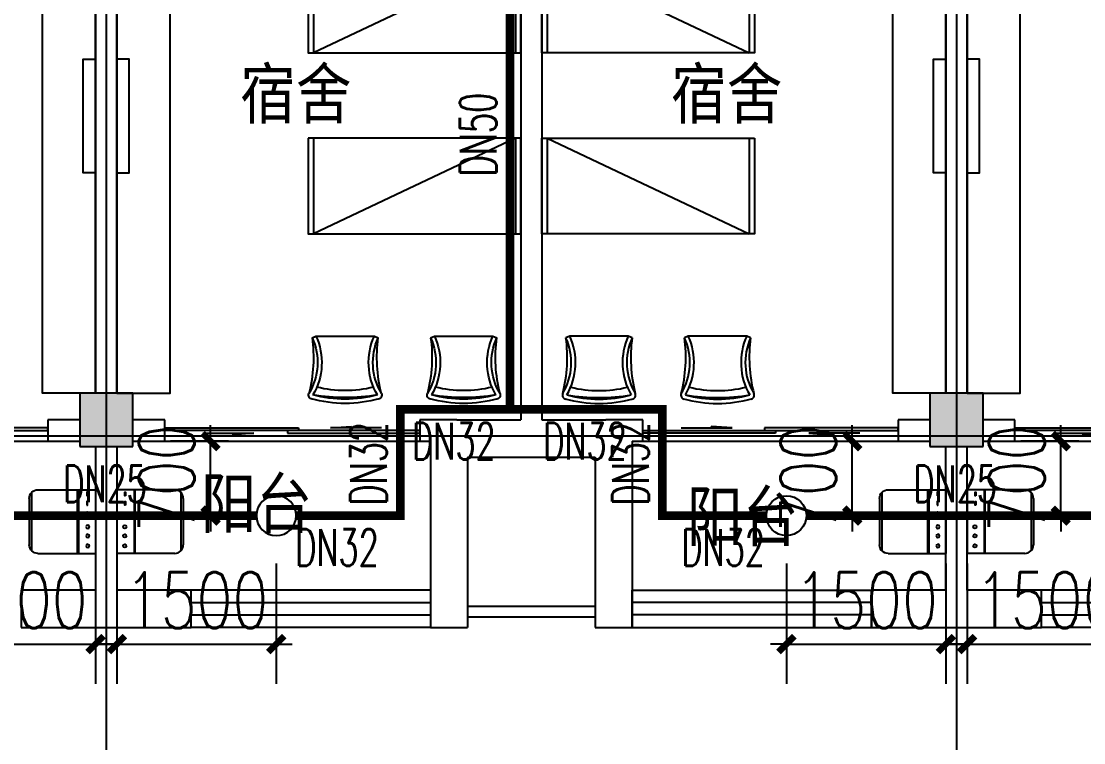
# Model space of a CAD drawing. Extents: x 0 to 2838408, y -923048 to 203859.
# Drawn here: x 2712463 to 2722460, y -410060 to -403277 of the extents above; entities that cross this region are included whole.
import ezdxf

# ---------------------------------------------------------------- set-up
doc = ezdxf.new("R2010")
doc.units = 0
doc.header["$LTSCALE"] = 1000
for name, color, linetype in [('A-Fixt', 81, 'Continuous'), ('COLUMN', 9, 'Continuous'), ('DOTE', 8, 'Continuous'), ('E2-栏杆', 92, 'Continuous'), ('EQUIP_喷头', 7, 'Continuous'), ('PIPE-喷淋', 6, 'Continuous'), ('PUB_HATCH', 8, 'Continuous'), ('PUB_TEXT', 7, 'Continuous'), ('TEXT_喷淋', 7, 'Continuous'), ('TWT_DIM', 3, 'Continuous'), ('WALL', 9, 'Continuous'), ('WINDOW', 4, 'Continuous'), ('XREF', 8, 'Continuous'), ('配景', 3, 'Continuous')]:
    doc.layers.add(name, color=color, linetype=linetype)
doc.styles.add('_TCH_DIM_T3', font='SIMPLEX', dxfattribs={"width": 0.75, "bigfont": 'HZTXT'})
doc.styles.add('_TWT_PIPEDN', font='SIMPLEX', dxfattribs={"width": 0.8, "height": 2.3, "bigfont": 'HZTXT'})
doc.styles.get("Standard").update_dxf_attribs({"font": 'geniso.shx', "bigfont": 'hztxt.shx'})
doc.dimstyles.new('_TWT_ARCH&&150', dxfattribs={"dimtxt": 525, "dimasz": 150, "dimexe": 375, "dimexo": 450, "dimgap": 150, "dimtad": 1, "dimdec": 0, "dimzin": 0, "dimdsep": 46, "dimtxsty": '_TCH_DIM_T3', "dimblk": 'ARCHTICK', "dimcen": 0.09, "dimclrt": 7, "dimazin": 2, "dimtfac": 1, "dimtdec": 0, "dimtix": 1, "dimtmove": 2, "dimatfit": 3, "dimfxl": 1, "dimtolj": 1, "dimtzin": 0, "dimarcsym": 0})

# ---------------------------------------------------------------- blocks, each defined once
blk = doc.blocks.new('单人床')
at = {"layer": 'A-Fixt'}
for p, q in [((47773.8, 13973.4), (48673.8, 13973.4)), ((47773.8, 12073.4), (48673.8, 13973.4)), ((47773.8, 12073.4), (48673.8, 12073.4))]:
    blk.add_line(p, q, dxfattribs=at)
blk.add_lwpolyline([(47773.8, 14023.4), (48673.8, 14023.4), (48673.8, 12023.4), (47773.8, 12023.4), (47773.8, 14023.4)], dxfattribs=at)
blk = doc.blocks.new('CH_AP01')
for p, q in [((-311.4, 16.6), (-275, 0)), ((-275, 0), (275, 0)), ((275, 0), (311.4, 16.6))]:
    blk.add_line(p, q)
for centre, radius, start, end in [((0, -578.9), 1212.6, 74.71041, 105.28959), ((-306.8, 555.3), 37.8, 100.18588, 202.83587), ((-1658.4, 201.9), 1359.7, 352.16586, 14.42826), ((-823.7, 250), 562.9, 335.50378, 31.09034), ((0, -578.9), 1172.6, 75.02868, 104.97132), ((0, -1278.1), 1856.9, 80.61099, 99.38901), ((-823.7, 250), 602.9, 335.50378, 30.26909), ((0, -578.9), 1092.6, 75.87672, 104.12328), ((823.7, 250), 602.9, 149.73091, 204.49622), ((823.7, 250), 562.9, 148.90966, 204.49622), ((1658.4, 201.9), 1359.7, 165.57174, 187.83414), ((306.8, 555.3), 37.8, 337.16413, 79.81412)]:
    blk.add_arc(centre, radius, start, end)
blk = doc.blocks.new('A$C61295E98')
at = {"color": 3}
for p, q in [((544, 597.9), (0, 597.9)), ((0, 597.9), (0, 0)), ((161.4, 597.9), (161.4, 0)), ((170.4, 0.2), (170.4, 597.6)), ((602.7, 572.2), (602.7, 25.6)), ((624, 517.9), (624, 80)), ((544, 0), (0, 0))]:
    blk.add_line(p, q, dxfattribs=at)
for points in [[(81.8, 540.3), (75.3, 540.3), (75.3, 576.8), (81.8, 576.8)], [(81.8, 453.1), (75.3, 453.1), (75.3, 489.6), (81.8, 489.6)], [(81.8, 352.9), (75.3, 352.9), (75.3, 389.4), (81.8, 389.4)]]:
    blk.add_lwpolyline(points, close=True, dxfattribs=at)
for centre in [(74, 250.1), (74, 164.2), (74, 70.5)]:
    blk.add_circle(centre, 15.7, dxfattribs=at)
for centre, start, end in [((544, 517.9), 360, 90), ((544, 80), 270, 0)]:
    blk.add_arc(centre, 80, start, end, dxfattribs=at)
blk = doc.blocks.new('宿舍')
at = {"layer": 'A-Fixt'}
for p, q in [((47853.8, 13801.7), (48353.8, 15701.7)), ((48353.8, 13801.7), (47853.8, 15701.7)), ((47853.8, 13801.7), (48353.8, 13801.7))]:
    blk.add_line(p, q, dxfattribs=at)
for points in [[(47853.8, 8601.7), (48353.8, 8601.7), (48353.8, 15701.7), (47853.8, 15701.7)], [(47853.8, 10676.1), (47970.5, 10676.1), (47970.5, 11742.6), (47853.8, 11742.6)]]:
    blk.add_lwpolyline(points, close=True, dxfattribs=at)
at = {"xscale": -1, "rotation": 90}
for p in [(63677.2, 60475.5), (63677.2, 58775.5)]:
    blk.add_blockref('单人床', p, dxfattribs=at)
at = {"layer": 'A-Fixt', "xscale": -1, "rotation": 180}
for p in [(50002, 9140.5), (51117.2, 9140.5)]:
    blk.add_blockref('CH_AP01', p, dxfattribs=at)
at = {"layer": '配景', "color": 252}
blk.add_blockref('A$C61295E98', (47853.8, 7096.6), dxfattribs=at)
blk = doc.blocks.new('$WINLIB2D$00000001')
at = {"color": 0}
for points in [[(-0.5, 0.5), (-0.5, -0.5)], [(-0.5, 0.5), (0.5, 0.5)], [(0.5, -0.5), (0.5, 0.5)], [(0.5, 0.1667), (-0.5, 0.1667)], [(0.5, -0.1667), (-0.5, -0.1667)], [(-0.5, -0.5), (0.5, -0.5)]]:
    blk.add_lwpolyline(points, dxfattribs=at)
blk = doc.blocks.new('$DorLib2D$00000131')
at = {"color": 0, "linetype": 'Continuous'}
for p, q in [((0.15, 0.125), (0.2319, 0.1973)), ((0.2319, 0.1973), (0.2319, 0.125)), ((-0.5, 0.125), (-0.5, 0)), ((0.0192, 0.125), (-0.5, 0.125)), ((0.0192, 0), (0.0192, 0.125)), ((0.35, 0.125), (0.15, 0.125)), ((-0.5, 0), (0.0192, 0)), ((-0.024, 0), (0.5, 0)), ((-0.024, -0.125), (-0.024, 0)), ((0.5, 0), (0.5, -0.125)), ((-0.35, -0.125), (-0.15, -0.125)), ((-0.2319, -0.1973), (-0.2319, -0.125)), ((-0.15, -0.125), (-0.2319, -0.1973)), ((0.5, -0.125), (-0.024, -0.125))]:
    blk.add_line(p, q, dxfattribs=at)
blk = doc.blocks.new('2F1')
at = {"layer": 'PUB_HATCH'}
for points in [[(2376966.7, -407275.2), (2377466.7, -407275.2), (2377466.7, -406775.2), (2376966.7, -406775.2)], [(2384966.7, -407275.2), (2385466.7, -407275.2), (2385466.7, -406775.2), (2384966.7, -406775.2)]]:
    blk.add_hatch(color=256, dxfattribs=at).paths.add_polyline_path(points)
at = {"layer": 'COLUMN'}
for p, q in [((2377466.7, -406775.2), (2376966.7, -406775.2)), ((2376966.7, -406775.2), (2376966.7, -407275.2)), ((2377466.7, -407275.2), (2377466.7, -406775.2)), ((2385466.7, -406775.2), (2384966.7, -406775.2)), ((2384966.7, -406775.2), (2384966.7, -407275.2)), ((2385466.7, -407275.2), (2385466.7, -406775.2)), ((2376966.7, -407275.2), (2377466.7, -407275.2)), ((2384966.7, -407275.2), (2385466.7, -407275.2))]:
    blk.add_line(p, q, dxfattribs=at)
at = {"layer": 'DOTE'}
for p, q in [((2377216.7, -327575.2), (2377216.7, -410775.2)), ((2385216.7, -327575.2), (2385216.7, -410775.2)), ((2343216.7, -407175.2), (2453916.7, -407175.2)), ((2343216.7, -407175.2), (2453916.7, -407175.2))]:
    blk.add_line(p, q, dxfattribs=at)
at = {"layer": 'E2-栏杆'}
for points in [[(2380616.7, -408775.2), (2381816.7, -408775.2)], [(2380616.7, -408875.2), (2381816.7, -408875.2)]]:
    blk.add_lwpolyline(points, dxfattribs=at)
at = {"layer": 'WALL'}
for p, q in [((2377116.7, -406775.2), (2377116.7, -402075.2)), ((2377316.7, -406775.2), (2377316.7, -402075.2)), ((2381116.7, -402075.2), (2381116.7, -407025.2)), ((2381316.7, -402075.2), (2381316.7, -407025.2)), ((2385116.7, -406775.2), (2385116.7, -402075.2)), ((2385316.7, -406775.2), (2385316.7, -402075.2)), ((2376966.7, -407025.2), (2376666.7, -407025.2)), ((2376666.7, -407025.2), (2376666.7, -407225.2)), ((2377766.7, -407025.2), (2377466.7, -407025.2)), ((2377766.7, -407225.2), (2377766.7, -407025.2)), ((2380516.7, -407025.2), (2380166.7, -407025.2)), ((2380166.7, -407025.2), (2380166.7, -407225.2)), ((2380516.7, -407025.2), (2381116.7, -407025.2)), ((2381316.7, -407025.2), (2381916.7, -407025.2)), ((2382266.7, -407025.2), (2381916.7, -407025.2)), ((2382266.7, -407225.2), (2382266.7, -407025.2)), ((2384966.7, -407025.2), (2384666.7, -407025.2)), ((2384666.7, -407025.2), (2384666.7, -407225.2)), ((2385766.7, -407025.2), (2385466.7, -407025.2)), ((2385766.7, -407225.2), (2385766.7, -407025.2)), ((2376666.7, -407225.2), (2376966.7, -407225.2)), ((2377116.7, -407275.2), (2377116.7, -408625.2)), ((2377316.7, -407275.2), (2377316.7, -408625.2)), ((2377466.7, -407225.2), (2377766.7, -407225.2)), ((2380166.7, -407225.2), (2380266.7, -407225.2)), ((2380266.7, -407225.2), (2380266.7, -408625.2)), ((2382166.7, -407225.2), (2382266.7, -407225.2)), ((2382166.7, -407225.2), (2382166.7, -408625.2)), ((2384666.7, -407225.2), (2384966.7, -407225.2)), ((2385116.7, -408625.2), (2385116.7, -407275.2)), ((2385316.7, -408625.2), (2385316.7, -407275.2)), ((2385466.7, -407225.2), (2385766.7, -407225.2)), ((2380616.7, -407375.2), (2381216.7, -407375.2)), ((2380616.7, -407375.2), (2380616.7, -408975.2)), ((2381216.7, -407375.2), (2381816.7, -407375.2)), ((2381816.7, -407375.2), (2381816.7, -408975.2)), ((2377116.7, -408625.2), (2376416.7, -408625.2)), ((2376416.7, -408625.2), (2376416.7, -408975.2)), ((2378016.7, -408625.2), (2377316.7, -408625.2)), ((2378016.7, -408975.2), (2378016.7, -408625.2)), ((2380266.7, -408625.2), (2380266.7, -408975.2)), ((2382166.7, -408975.2), (2382166.7, -408625.2)), ((2385116.7, -408625.2), (2384416.7, -408625.2)), ((2384416.7, -408625.2), (2384416.7, -408975.2)), ((2386016.7, -408625.2), (2385316.7, -408625.2)), ((2386016.7, -408975.2), (2386016.7, -408625.2)), ((2376416.7, -408975.2), (2377216.7, -408975.2)), ((2377216.7, -408975.2), (2378016.7, -408975.2)), ((2380266.7, -408975.2), (2380616.7, -408975.2)), ((2381816.7, -408975.2), (2382166.7, -408975.2)), ((2384416.7, -408975.2), (2385216.7, -408975.2)), ((2385216.7, -408975.2), (2386016.7, -408975.2))]:
    blk.add_line(p, q, dxfattribs=at)
at = {"layer": 'WINDOW'}
for p, q in [((2374266.7, -407225.2), (2376666.7, -407225.2)), ((2377766.7, -407225.2), (2380166.7, -407225.2)), ((2382266.7, -407225.2), (2384666.7, -407225.2)), ((2385766.7, -407225.2), (2388166.7, -407225.2))]:
    blk.add_line(p, q, dxfattribs=at)
at = {"xscale": -1, "rotation": 359.9999999999999}
for p in [(2424970.6, -415376.9), (2432970.6, -415376.9)]:
    blk.add_blockref('宿舍', p, dxfattribs=at)
for p in [(2329462.9, -415376.9), (2337462.9, -415376.9)]:
    blk.add_blockref('宿舍', p)
at = {"layer": 'WINDOW'}
for name, p, xscale, yscale, zscale in [('$DorLib2D$00000131', (2375466.7, -407125.2), 2400, -200, 2400), ('$DorLib2D$00000131', (2378966.7, -407125.2), -2400, -200, -2400), ('$DorLib2D$00000131', (2383466.7, -407125.2), 2400, -200, 2400), ('$DorLib2D$00000131', (2386966.7, -407125.2), -2400, -200, -2400), ('$WINLIB2D$00000001', (2379141.7, -408800.2), -2249.999999993481, 350, -2249.999999993481), ('$WINLIB2D$00000001', (2383291.7, -408800.2), 2249.999999993481, 350, 2249.999999993481), ('$WINLIB2D$00000001', (2387141.7, -408800.2), -2249.999999993481, 350, -2249.999999993481)]:
    blk.add_blockref(name, p, dxfattribs=dict(at, xscale=xscale, yscale=yscale, zscale=zscale))
at = {"layer": 'PUB_TEXT'}
for s, p in [('宿舍', (2378475.3, -404239)), ('宿舍', (2382529.7, -404239)), ('阳台', (2378105, -408091.1)), ('阳台', (2382680.7, -408213.3))]:
    blk.add_text(s, height=525, dxfattribs=at).set_placement(p)
blk = doc.blocks.new('_ArchTick')
at = {"color": 0, "linetype": 'ByBlock', "const_width": 0.4}
blk.add_lwpolyline([(-0.5, -0.5), (0.5, 0.5)], dxfattribs=at)
blk = doc.blocks.new('*D1637')
at = {"layer": 'Defpoints', "color": 0, "linetype": 'ByBlock', "transparency": 16777216}
for p in [(2721362.5, -407925.2), (2722862.5, -407925.2), (2722862.5, -409132.7)]:
    blk.add_point(p, dxfattribs=at)
at = {"layer": 'TWT_DIM', "color": 0, "linetype": 'ByBlock', "lineweight": -2, "transparency": 16777216}
for p, q in [((2721362.5, -408375.2), (2721362.5, -409507.7)), ((2722862.5, -408375.2), (2722862.5, -409507.7)), ((2721362.5, -409132.7), (2721212.5, -409132.7)), ((2721362.5, -409132.7), (2722862.5, -409132.7)), ((2722862.5, -409132.7), (2723012.5, -409132.7))]:
    blk.add_line(p, q, dxfattribs=at)
at = {"layer": 'TWT_DIM', "color": 0, "linetype": 'ByBlock', "lineweight": -2, "transparency": 16777216, "xscale": 150, "yscale": 150, "zscale": 150}
blk.add_blockref('_ArchTick', (2721362.5, -409132.7), dxfattribs=at)
at = {"layer": 'TWT_DIM', "color": 0, "linetype": 'ByBlock', "lineweight": -2, "transparency": 16777216, "xscale": 150, "yscale": 150, "zscale": 150, "rotation": 180}
blk.add_blockref('_ArchTick', (2722862.5, -409132.7), dxfattribs=at)
at = {"layer": 'TWT_DIM', "color": 7, "linetype": 'ByBlock', "transparency": 16777216, "insert": (2722112.5, -408720.2), "char_height": 525, "attachment_point": 5, "style": '_TCH_DIM_T3'}
blk.add_mtext('\\A1;1500', dxfattribs=at)
blk = doc.blocks.new('*D1638')
at = {"layer": 'Defpoints', "color": 0, "linetype": 'ByBlock', "transparency": 16777216}
for p in [(2722243.5, -407225.2), (2722862.5, -407225.2), (2722862.5, -407925.2)]:
    blk.add_point(p, dxfattribs=at)
at = {"layer": 'TWT_DIM', "color": 0, "linetype": 'ByBlock', "lineweight": -2, "transparency": 16777216}
for p, q in [((2722243.5, -407225.2), (2722243.5, -407075.2)), ((2722412.5, -407225.2), (2721868.5, -407225.2)), ((2722243.5, -407925.2), (2722243.5, -407225.2)), ((2722412.5, -407925.2), (2721868.5, -407925.2)), ((2722243.5, -407925.2), (2722243.5, -408075.2))]:
    blk.add_line(p, q, dxfattribs=at)
at = {"layer": 'TWT_DIM', "color": 0, "linetype": 'ByBlock', "lineweight": -2, "transparency": 16777216, "xscale": 150, "yscale": 150, "zscale": 150}
for p, rotation in [((2722243.5, -407225.2), 270), ((2722243.5, -407925.2), 90)]:
    blk.add_blockref('_ArchTick', p, dxfattribs=dict(at, rotation=rotation))
at = {"layer": 'TWT_DIM', "color": 7, "linetype": 'ByBlock', "transparency": 16777216, "insert": (2721831, -407575.2), "char_height": 525, "attachment_point": 5, "rotation": 90, "style": '_TCH_DIM_T3'}
blk.add_mtext('\\A1;700', dxfattribs=at)
blk = doc.blocks.new('*D1639')
at = {"layer": 'Defpoints', "color": 0, "linetype": 'ByBlock', "transparency": 16777216}
for p in [(2713362.5, -407925.2), (2714862.5, -407925.2), (2714862.5, -409132.7)]:
    blk.add_point(p, dxfattribs=at)
at = {"layer": 'TWT_DIM', "color": 0, "linetype": 'ByBlock', "lineweight": -2, "transparency": 16777216}
for p, q in [((2713362.5, -408375.2), (2713362.5, -409507.7)), ((2714862.5, -408375.2), (2714862.5, -409507.7)), ((2713362.5, -409132.7), (2713212.5, -409132.7)), ((2713362.5, -409132.7), (2714862.5, -409132.7)), ((2714862.5, -409132.7), (2715012.5, -409132.7))]:
    blk.add_line(p, q, dxfattribs=at)
at = {"layer": 'TWT_DIM', "color": 0, "linetype": 'ByBlock', "lineweight": -2, "transparency": 16777216, "xscale": 150, "yscale": 150, "zscale": 150}
blk.add_blockref('_ArchTick', (2713362.5, -409132.7), dxfattribs=at)
at = {"layer": 'TWT_DIM', "color": 0, "linetype": 'ByBlock', "lineweight": -2, "transparency": 16777216, "xscale": 150, "yscale": 150, "zscale": 150, "rotation": 180}
blk.add_blockref('_ArchTick', (2714862.5, -409132.7), dxfattribs=at)
at = {"layer": 'TWT_DIM', "color": 7, "linetype": 'ByBlock', "transparency": 16777216, "insert": (2714112.5, -408720.2), "char_height": 525, "attachment_point": 5, "style": '_TCH_DIM_T3'}
blk.add_mtext('\\A1;1500', dxfattribs=at)
blk = doc.blocks.new('*D1640')
at = {"layer": 'Defpoints', "color": 0, "linetype": 'ByBlock', "transparency": 16777216}
for p in [(2714243.5, -407225.2), (2714862.5, -407225.2), (2714862.5, -407925.2)]:
    blk.add_point(p, dxfattribs=at)
at = {"layer": 'TWT_DIM', "color": 0, "linetype": 'ByBlock', "lineweight": -2, "transparency": 16777216}
for p, q in [((2714243.5, -407225.2), (2714243.5, -407075.2)), ((2714412.5, -407225.2), (2713868.5, -407225.2)), ((2714243.5, -407925.2), (2714243.5, -407225.2)), ((2714412.5, -407925.2), (2713868.5, -407925.2)), ((2714243.5, -407925.2), (2714243.5, -408075.2))]:
    blk.add_line(p, q, dxfattribs=at)
at = {"layer": 'TWT_DIM', "color": 0, "linetype": 'ByBlock', "lineweight": -2, "transparency": 16777216, "xscale": 150, "yscale": 150, "zscale": 150}
for p, rotation in [((2714243.5, -407225.2), 270), ((2714243.5, -407925.2), 90)]:
    blk.add_blockref('_ArchTick', p, dxfattribs=dict(at, rotation=rotation))
at = {"layer": 'TWT_DIM', "color": 7, "linetype": 'ByBlock', "transparency": 16777216, "insert": (2713831, -407575.2), "char_height": 525, "attachment_point": 5, "rotation": 90, "style": '_TCH_DIM_T3'}
blk.add_mtext('\\A1;700', dxfattribs=at)
blk = doc.blocks.new('*D1666')
at = {"layer": 'Defpoints', "color": 0, "linetype": 'ByBlock', "transparency": 16777216}
for p in [(2719662.5, -407925.2), (2721162.5, -407925.2), (2721162.5, -409132.7)]:
    blk.add_point(p, dxfattribs=at)
at = {"layer": 'TWT_DIM', "color": 0, "linetype": 'ByBlock', "lineweight": -2, "transparency": 16777216}
for p, q in [((2719662.5, -408375.2), (2719662.5, -409507.7)), ((2721162.5, -408375.2), (2721162.5, -409507.7)), ((2719662.5, -409132.7), (2719512.5, -409132.7)), ((2719662.5, -409132.7), (2721162.5, -409132.7)), ((2721162.5, -409132.7), (2721312.5, -409132.7))]:
    blk.add_line(p, q, dxfattribs=at)
at = {"layer": 'TWT_DIM', "color": 0, "linetype": 'ByBlock', "lineweight": -2, "transparency": 16777216, "xscale": 150, "yscale": 150, "zscale": 150}
blk.add_blockref('_ArchTick', (2719662.5, -409132.7), dxfattribs=at)
at = {"layer": 'TWT_DIM', "color": 0, "linetype": 'ByBlock', "lineweight": -2, "transparency": 16777216, "xscale": 150, "yscale": 150, "zscale": 150, "rotation": 180}
blk.add_blockref('_ArchTick', (2721162.5, -409132.7), dxfattribs=at)
at = {"layer": 'TWT_DIM', "color": 7, "linetype": 'ByBlock', "transparency": 16777216, "insert": (2720412.5, -408720.2), "char_height": 525, "attachment_point": 5, "style": '_TCH_DIM_T3'}
blk.add_mtext('\\A1;1500', dxfattribs=at)
blk = doc.blocks.new('*D1667')
at = {"layer": 'Defpoints', "color": 0, "linetype": 'ByBlock', "transparency": 16777216}
for p in [(2719662.5, -407225.2), (2720281.5, -407225.2), (2719662.5, -407925.2)]:
    blk.add_point(p, dxfattribs=at)
at = {"layer": 'TWT_DIM', "color": 0, "linetype": 'ByBlock', "lineweight": -2, "transparency": 16777216}
for p, q in [((2720281.5, -407225.2), (2720281.5, -407075.2)), ((2720112.5, -407225.2), (2720656.5, -407225.2)), ((2720281.5, -407925.2), (2720281.5, -407225.2)), ((2720112.5, -407925.2), (2720656.5, -407925.2)), ((2720281.5, -407925.2), (2720281.5, -408075.2))]:
    blk.add_line(p, q, dxfattribs=at)
at = {"layer": 'TWT_DIM', "color": 0, "linetype": 'ByBlock', "lineweight": -2, "transparency": 16777216, "xscale": 150, "yscale": 150, "zscale": 150}
for p, rotation in [((2720281.5, -407225.2), 270), ((2720281.5, -407925.2), 90)]:
    blk.add_blockref('_ArchTick', p, dxfattribs=dict(at, rotation=rotation))
at = {"layer": 'TWT_DIM', "color": 7, "linetype": 'ByBlock', "transparency": 16777216, "insert": (2719869, -407575.2), "char_height": 525, "attachment_point": 5, "rotation": 90, "style": '_TCH_DIM_T3'}
blk.add_mtext('\\A1;700', dxfattribs=at)
blk = doc.blocks.new('*D1676')
at = {"layer": 'Defpoints', "color": 0, "linetype": 'ByBlock', "transparency": 16777216}
for p in [(2711662.5, -407925.2), (2713162.5, -407925.2), (2713162.5, -409132.7)]:
    blk.add_point(p, dxfattribs=at)
at = {"layer": 'TWT_DIM', "color": 0, "linetype": 'ByBlock', "lineweight": -2, "transparency": 16777216}
for p, q in [((2711662.5, -408375.2), (2711662.5, -409507.7)), ((2713162.5, -408375.2), (2713162.5, -409507.7)), ((2711662.5, -409132.7), (2711512.5, -409132.7)), ((2711662.5, -409132.7), (2713162.5, -409132.7)), ((2713162.5, -409132.7), (2713312.5, -409132.7))]:
    blk.add_line(p, q, dxfattribs=at)
at = {"layer": 'TWT_DIM', "color": 0, "linetype": 'ByBlock', "lineweight": -2, "transparency": 16777216, "xscale": 150, "yscale": 150, "zscale": 150}
blk.add_blockref('_ArchTick', (2711662.5, -409132.7), dxfattribs=at)
at = {"layer": 'TWT_DIM', "color": 0, "linetype": 'ByBlock', "lineweight": -2, "transparency": 16777216, "xscale": 150, "yscale": 150, "zscale": 150, "rotation": 180}
blk.add_blockref('_ArchTick', (2713162.5, -409132.7), dxfattribs=at)
at = {"layer": 'TWT_DIM', "color": 7, "linetype": 'ByBlock', "transparency": 16777216, "insert": (2712412.5, -408720.2), "char_height": 525, "attachment_point": 5, "style": '_TCH_DIM_T3'}
blk.add_mtext('\\A1;1500', dxfattribs=at)
blk = doc.blocks.new('*D1677')
at = {"layer": 'Defpoints', "color": 0, "linetype": 'ByBlock', "transparency": 16777216}
for p in [(2711662.5, -407225.2), (2712281.5, -407225.2), (2711662.5, -407925.2)]:
    blk.add_point(p, dxfattribs=at)
at = {"layer": 'TWT_DIM', "color": 0, "linetype": 'ByBlock', "lineweight": -2, "transparency": 16777216}
for p, q in [((2712281.5, -407225.2), (2712281.5, -407075.2)), ((2712112.5, -407225.2), (2712656.5, -407225.2)), ((2712281.5, -407925.2), (2712281.5, -407225.2)), ((2712112.5, -407925.2), (2712656.5, -407925.2)), ((2712281.5, -407925.2), (2712281.5, -408075.2))]:
    blk.add_line(p, q, dxfattribs=at)
at = {"layer": 'TWT_DIM', "color": 0, "linetype": 'ByBlock', "lineweight": -2, "transparency": 16777216, "xscale": 150, "yscale": 150, "zscale": 150}
for p, rotation in [((2712281.5, -407225.2), 270), ((2712281.5, -407925.2), 90)]:
    blk.add_blockref('_ArchTick', p, dxfattribs=dict(at, rotation=rotation))
at = {"layer": 'TWT_DIM', "color": 7, "linetype": 'ByBlock', "transparency": 16777216, "insert": (2711869, -407575.2), "char_height": 525, "attachment_point": 5, "rotation": 90, "style": '_TCH_DIM_T3'}
blk.add_mtext('\\A1;700', dxfattribs=at)
blk = doc.blocks.new('$TwtSys$00000125')
blk.add_circle((0, 0, 0), 1)

msp = doc.modelspace()

# ---------------------------------------------------------------- hatches: boundary and pattern name
at = {"layer": 'PIPE-喷淋', "linetype": 'ByBlock'}
for points in [[(2716029.3, -406925.2), (2716029.3, -406884), (2715988.1, -406884)], [(2716029.3, -406925.2), (2715988.1, -406925.2), (2715988.1, -406884)], [(2718495.8, -406925.2), (2718495.8, -406884), (2718537, -406884)], [(2718495.8, -406925.2), (2718537, -406925.2), (2718537, -406884)], [(2716029.3, -407925.2), (2716070.6, -407925.2), (2716070.6, -407966.5)], [(2716029.3, -407925.2), (2716029.3, -407966.5), (2716070.6, -407966.5)], [(2718495.8, -407925.2), (2718454.5, -407925.2), (2718454.5, -407966.5)], [(2718495.8, -407925.2), (2718495.8, -407966.5), (2718454.5, -407966.5)]]:
    msp.add_hatch(color=256, dxfattribs=at).paths.add_polyline_path(points)

# ---------------------------------------------------------------- linework, layer by layer
at = {"layer": 'PIPE-喷淋', "linetype": 'ByBlock', "ltscale": 1.5, "const_width": 82.5}
for points in [[(2717062.5, -401735.7), (2717062.5, -406925.2)], [(2717062.5, -406925.2), (2716029.3, -406925.2)], [(2716029.3, -406925.2), (2716029.3, -407925.2)], [(2717062.5, -406925.2), (2718495.8, -406925.2)], [(2718495.8, -406925.2), (2718495.8, -407925.2)], [(2711850, -407925.2), (2714675, -407925.2)], [(2716029.3, -407925.2), (2715050, -407925.2)], [(2718495.8, -407925.2), (2719475, -407925.2)], [(2719850, -407925.2), (2722675, -407925.2)]]:
    msp.add_lwpolyline(points, dxfattribs=at)

# ---------------------------------------------------------------- block references
at = {"layer": 'EQUIP_喷头', "linetype": 'ByBlock', "xscale": 187.5, "yscale": -187.5, "zscale": 187.5}
msp.add_blockref('$TwtSys$00000125', (2714862.5, -407925.2), dxfattribs=at)
at = {"layer": 'EQUIP_喷头', "linetype": 'ByBlock', "xscale": 187.5, "yscale": 187.5, "zscale": 187.5, "rotation": 180}
msp.add_blockref('$TwtSys$00000125', (2719662.5, -407925.2), dxfattribs=at)
at = {"layer": 'XREF'}
msp.add_blockref('2F1', (336045.8, 0), dxfattribs=at)

# ---------------------------------------------------------------- texts
at = {"layer": 'TEXT_喷淋', "color": 251, "linetype": 'ByBlock', "style": '_TWT_PIPEDN', "width": 0.64}
for s, p in [('DN50', (2716935, -404735.3)), ('DN32', (2715901.8, -407830)), ('DN32', (2718368.3, -407830))]:
    msp.add_text(s, height=345, rotation=90, dxfattribs=at).set_placement(p)
for s, p in [('DN32', (2716141.1, -407397.7)), ('DN32', (2717374.4, -407397.7)), ('DN25', (2712857.7, -407797.7)), ('DN25', (2720857.7, -407797.7)), ('DN32', (2715041.1, -408397.7)), ('DN32', (2718674.4, -408397.7))]:
    msp.add_text(s, height=345, dxfattribs=at).set_placement(p)

# ---------------------------------------------------------------- dimensions: what is measured, and where the dimension line sits
at = {"layer": 'TWT_DIM', "linetype": 'ByBlock'}
for p1, p2, distance, picture, middle in [((2711662.5, -407925.2), (2711662.5, -407225.2), -619, '*D1677', (2711869, -407575.2)), ((2714862.5, -407925.2), (2714862.5, -407225.2), 619, '*D1640', (2713831, -407575.2)), ((2719662.5, -407925.2), (2719662.5, -407225.2), -619, '*D1667', (2719869, -407575.2)), ((2722862.5, -407925.2), (2722862.5, -407225.2), 619, '*D1638', (2721831, -407575.2)), ((2711662.5, -407925.2), (2713162.5, -407925.2), -1207.4, '*D1676', (2712412.5, -408720.2)), ((2713362.5, -407925.2), (2714862.5, -407925.2), -1207.4, '*D1639', (2714112.5, -408720.2)), ((2719662.5, -407925.2), (2721162.5, -407925.2), -1207.4, '*D1666', (2720412.5, -408720.2)), ((2721362.5, -407925.2), (2722862.5, -407925.2), -1207.4, '*D1637', (2722112.5, -408720.2))]:
    dim = msp.add_aligned_dim(p1=p1, p2=p2, distance=distance, dimstyle='_TWT_ARCH&&150', dxfattribs=at)
    dim.commit()
    dim.dimension.update_dxf_attribs({"geometry": picture, "text_midpoint": middle})

doc.saveas('drawing.dxf')
